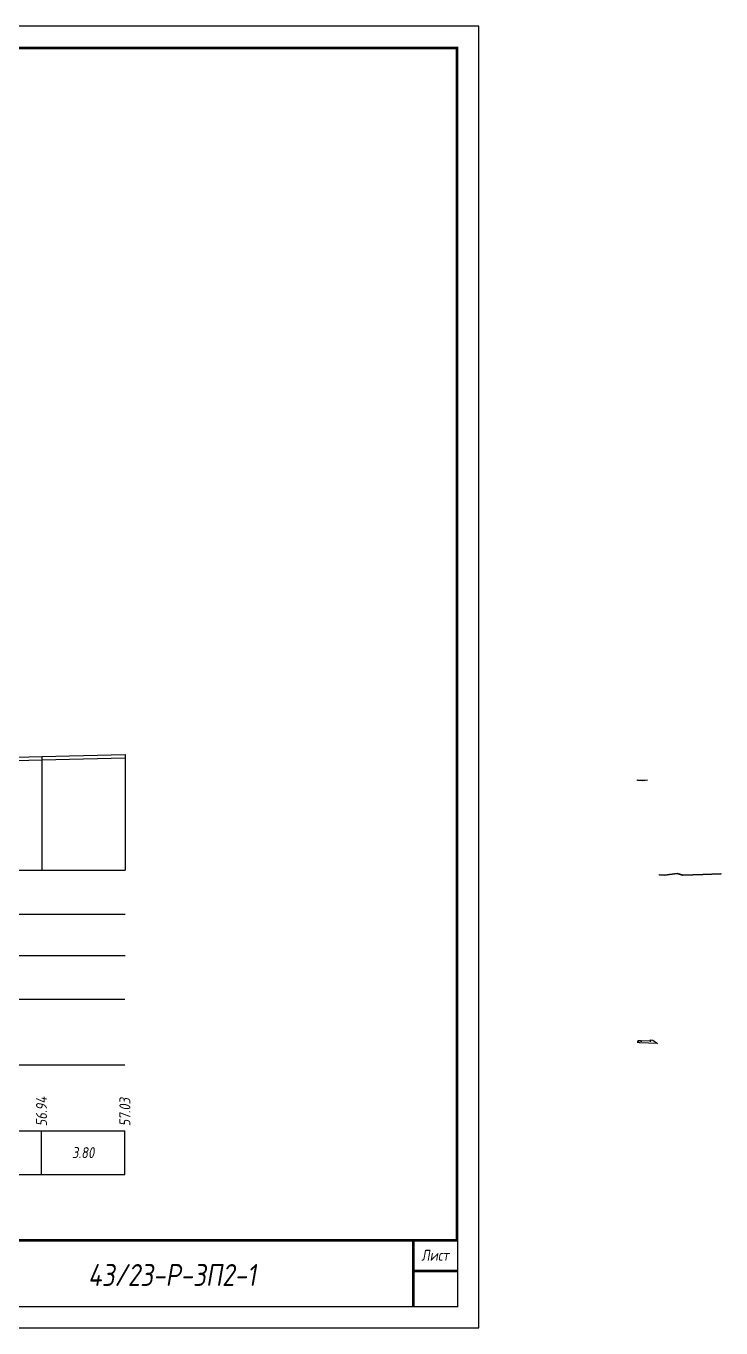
# Model space of a CAD drawing. Extents: x -717 to 1451, y -133302 to 233.
# Drawn here: x 286.7 to 445.1, y -72209.4 to -71912.4 of the extents above; entities that cross this region are included whole.
import ezdxf
from ezdxf.enums import TextEntityAlignment as Align

# ---------------------------------------------------------------- set-up
doc = ezdxf.new("R2010")
doc.units = 0
for name, color, linetype in [('Зарамочное оформление', 7, 'Continuous'), ('Код_510', 7, 'Continuous'), ('Таблица', 7, 'Continuous'), ('Черный поперечник', 3, 'Continuous')]:
    doc.layers.add(name, color=color, linetype=linetype)
for name, color, linetype, true_color in [('Контур_2570', 7, 'Continuous', 0x80ff00), ('Объём_2563', 7, 'Continuous', 0xff8000), ('Объём_2570', 7, 'Continuous', 0x80ff00), ('Объём_2600', 7, 'Continuous', 0x808000)]:
    doc.layers.add(name, color=color, linetype=linetype, true_color=true_color)
doc.styles.add('М', font='romand.shx', dxfattribs={"width": 0.8, "oblique": 10, "height": 2.5})

# ---------------------------------------------------------------- blocks, each defined once
blk = doc.blocks.new('Штамп')
at = {"linetype": 'Continuous'}
blk.add_wipeout([(199.95, -411.25), (384.95, -411.25), (384.95, -426.25), (199.95, -426.25)], dxfattribs=at).dxf.layer = 'Зарамочное оформление'
at = {"layer": 'Зарамочное оформление', "linetype": 'Continuous', "lineweight": -3, "const_width": 0.6, "flags": 128}
for points in [[(199.95, -426.25), (199.95, -411.25), (384.95, -411.25)], [(209.95, -411.25), (209.95, -426.25)], [(219.95, -411.25), (219.95, -426.25)], [(229.95, -411.25), (229.95, -426.25)], [(239.95, -411.25), (239.95, -426.25)], [(254.95, -411.25), (254.95, -426.25)], [(264.95, -411.25), (264.95, -426.25)], [(374.95, -411.25), (374.95, -426.25)], [(199.95, -416.25), (264.95, -416.25)], [(374.95, -418.25), (384.95, -418.25)], [(199.95, -421.25), (264.95, -421.25)]]:
    blk.add_lwpolyline(points, dxfattribs=at)
at = {"linetype": 'Continuous', "insert": (319.95, -419.17), "char_height": 5, "width": 110, "attachment_point": 5, "style": 'М'}
blk.add_mtext('{\\Q10;\\W0.8;43/23-Р-ЗП2-1}', dxfattribs=at)
at = {"layer": 'Зарамочное оформление', "linetype": 'Continuous', "style": 'М', "oblique": 10}
for s, width, p in [('Лист', 0.8, (379.95, -414.66)), ('Изм.', 0.8, (204.95, -423.75)), ('Кол.уч.', 0.7, (214.95, -423.75)), ('Лист', 0.8, (224.95, -423.75)), ('N док.', 0.7, (235.28, -423.75)), ('Подпись', 0.8, (247.45, -423.75)), ('Дата', 0.8, (259.95, -423.75))]:
    blk.add_text(s, height=2.5, dxfattribs=dict(at, width=width)).set_placement(p, align=Align.MIDDLE_CENTER)
blk = doc.blocks.new('шифр')
blk.add_blockref('Штамп', (0, -71838))

msp = doc.modelspace()

# ---------------------------------------------------------------- linework, layer by layer
at = {"flags": 128}
msp.add_lwpolyline([(-30.054, -72209.421), (389.946, -72209.421), (389.946, -71912.421), (-30.054, -71912.421)], close=True, dxfattribs=at)
at = {"const_width": 0.6, "flags": 128}
msp.add_lwpolyline([(-10.054, -72204.421), (384.946, -72204.421), (384.946, -71917.421), (-10.054, -71917.421)], close=True, dxfattribs=at)
at = {"layer": 'Объём_2563', "flags": 128}
msp.add_lwpolyline([(426.539, -72144.41), (426.356, -72144.227), (426.056, -72144.221), (426.056, -72144.191), (426.335, -72144.191), (426.335, -72143.991), (426.235, -72143.991), (426.236, -72143.828), (426.8, -72143.853), (426.8, -72143.977), (427.08, -72143.977), (427.08, -72143.869), (428.879, -72143.905), (428.879, -72144.019), (429.159, -72144.019), (429.159, -72143.819), (429.059, -72143.819), (429.059, -72143.719), (429.556, -72143.781), (430.623, -72144.492), (426.539, -72144.41), (426.539, -72144.41)], dxfattribs=at)
at = {"layer": 'Объём_2570', "flags": 128}
msp.add_lwpolyline([(445.123, -72105.923), (440.981, -72106.031), (436.455, -72106.214), (436.439, -72106.211), (435.174, -72105.847), (432.264, -72106.225), (431.112, -72106.143), (431.112, -72105.993), (432.264, -72106.075), (435.174, -72105.697), (436.439, -72106.061), (436.455, -72106.064), (440.981, -72105.881), (445.123, -72105.773), (445.123, -72105.923), (445.123, -72105.923)], dxfattribs=at)
at = {"layer": 'Объём_2600', "flags": 128}
msp.add_lwpolyline([(427.257, -72084.583), (426.12, -72084.502), (426.12, -72084.373), (428.381, -72084.441), (427.273, -72084.585), (427.257, -72084.583), (427.257, -72084.583)], dxfattribs=at)

# ---------------------------------------------------------------- texts
at = {"linetype": 'Continuous', "style": 'М', "oblique": 10, "width": 0.8}
msp.add_text('236', height=2.5, dxfattribs=at).set_placement((380.312, -72200.509), align=Align.MIDDLE)

# ---------------------------------------------------------------- next in the draw order: block references
msp.add_blockref('шифр', (0, 59.829))

# ---------------------------------------------------------------- next in the draw order: linework, layer by layer
at = {"layer": 'Код_510'}
for p, q in [((290.193, -72174.421), (290.193, -72164.421)), ((309.208, -72174.421), (309.208, -72164.421))]:
    msp.add_line(p, q, dxfattribs=at)
at = {"layer": 'Контур_2570', "flags": 128}
msp.add_lwpolyline([(263.553, -72080.504), (290.247, -72079.81), (309.262, -72079.377)], dxfattribs=at)
at = {"layer": 'Таблица'}
for p, q in [((80, -72105), (309.262, -72105)), ((80, -72115), (309.262, -72115)), ((80, -72124.421), (309.262, -72124.421)), ((79.946, -72134.421), (309.208, -72134.421)), ((79.946, -72149.421), (309.208, -72149.421)), ((79.946, -72164.421), (309.208, -72164.421)), ((79.946, -72174.421), (309.208, -72174.421))]:
    msp.add_line(p, q, dxfattribs=at)
at = {"layer": 'Черный поперечник', "color": 7}
for p, q in [((309.262, -72078.627), (309.262, -72105)), ((290.247, -72079.06), (290.247, -72105))]:
    msp.add_line(p, q, dxfattribs=at)
at = {"layer": 'Черный поперечник', "flags": 128}
msp.add_lwpolyline([(263.553, -72079.754), (290.247, -72079.06), (309.262, -72078.627)], dxfattribs=at)

# ---------------------------------------------------------------- next in the draw order: texts
at = {"layer": 'Код_510', "style": 'М', "oblique": 10, "width": 0.8}
for s, p in [('56.94', (290.193, -72163.421)), ('57.03', (309.208, -72163.421))]:
    msp.add_text(s, height=2.5, rotation=90, dxfattribs=at).set_placement(p, align=Align.MIDDLE_LEFT)
msp.add_text('3.80', height=2.5, dxfattribs=at).set_placement((299.701, -72169.421), align=Align.MIDDLE_CENTER)

doc.saveas('drawing.dxf')
